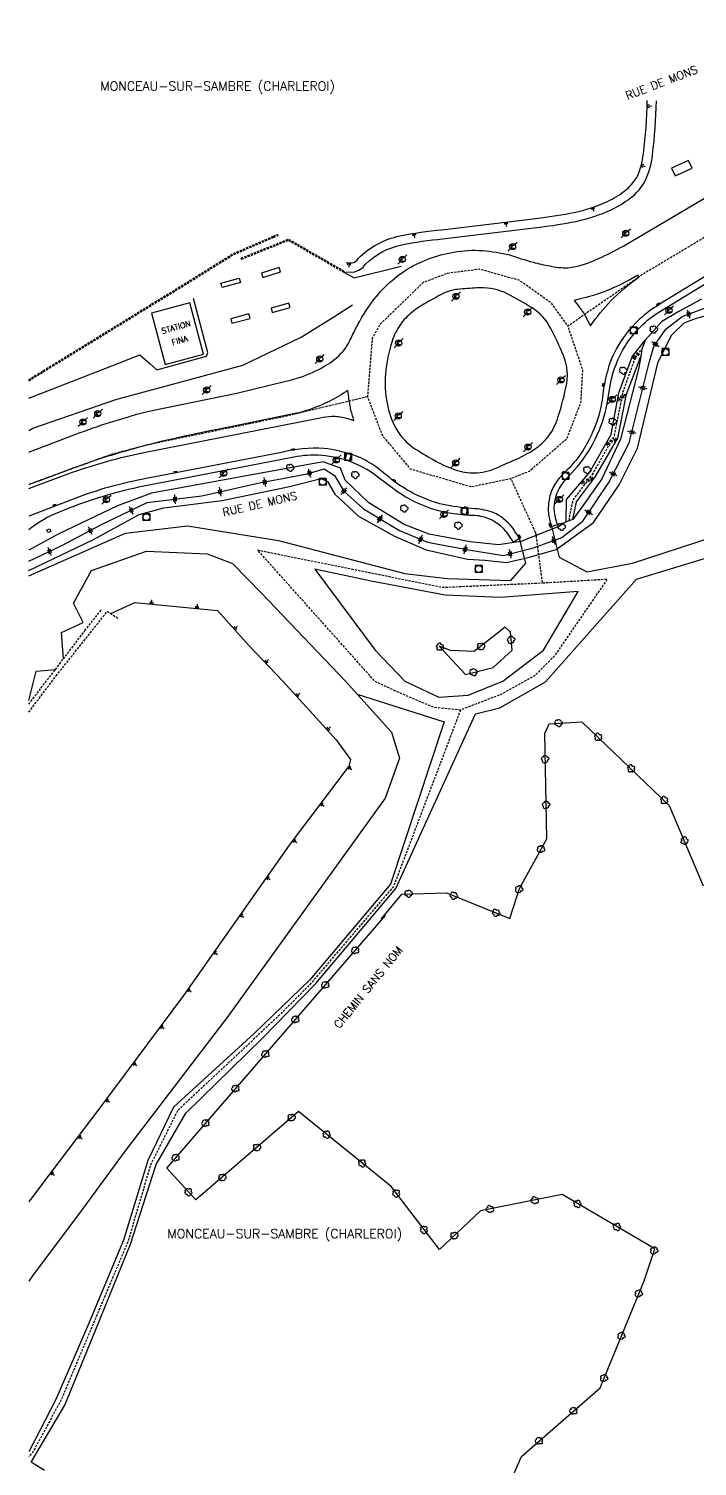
# Model space of a CAD drawing. Header units: millimetres. Extents: x 151000 to 152000, y 121000 to 122001.
# Drawn here: x 151000 to 151146.2, y 121685.7 to 122000 of the extents above; entities that cross this region are included whole.
import ezdxf
from ezdxf.enums import TextEntityAlignment as Align

# ---------------------------------------------------------------- set-up
doc = ezdxf.new("R2010")
doc.units = ezdxf.units.MM
doc.linetypes.add('DASHED', pattern=[0.75, 0.5, -0.25])
doc.layers.get('0').update_dxf_attribs({"linetype": 'CONTINUOUS'})
for name, color, linetype in [('W0001', 6, 'DASHED'), ('W0008', 7, 'CONTINUOUS'), ('W0100', 7, 'CONTINUOUS'), ('W0112', 1, 'DASHED'), ('W0211', 2, 'CONTINUOUS'), ('W0220', 5, 'DASHED'), ('W0300', 7, 'CONTINUOUS'), ('W0302', 3, 'CONTINUOUS'), ('W0334', 7, 'CONTINUOUS'), ('W0400', 7, 'CONTINUOUS'), ('W0420', 7, 'CONTINUOUS'), ('W0471', 7, 'CONTINUOUS'), ('W0980', 7, 'CONTINUOUS'), ('W0984', 7, 'CONTINUOUS'), ('W0989', 7, 'CONTINUOUS')]:
    doc.layers.add(name, color=color, linetype=linetype)
doc.styles.get("Standard").update_dxf_attribs({"font": 'romans.shx', "width": 0.85})

# ---------------------------------------------------------------- blocks, each defined once
blk = doc.blocks.new('t220o')
at = {"color": 0, "linetype": 'Continuous'}
for p, q in [((-0.25, 0.25), (0.25, 0.25)), ((-0.25, -0.25), (0.25, -0.25))]:
    blk.add_line(p, q, dxfattribs=at)
blk = doc.blocks.new('T300')
for p, q in [((-0.8, 0.51), (-0.86, 0.34)), ((-0.86, 0.34), (-0.86, 0.17)), ((-0.86, 0.17), (-0.74, 0.06)), ((-0.69, 0.63), (-0.8, 0.51)), ((-0.8, -0.06), (-0.74, 0.06)), ((-0.74, 0.06), (-0.69, 0.11)), ((-0.57, 0.69), (-0.69, 0.63)), ((-0.46, 0.69), (-0.57, 0.69)), ((-0.29, 0.63), (-0.46, 0.69)), ((-0.29, 0.63), (-0.17, 0.74)), ((-0.23, 0.57), (-0.29, 0.63)), ((-0.17, 0.74), (-0.06, 0.8)), ((-0.06, 0.8), (0.06, 0.8)), ((0.06, 0.8), (0.23, 0.74)), ((0.23, 0.74), (0.34, 0.63)), ((0.34, 0.63), (0.4, 0.51)), ((0.46, 0.46), (0.34, 0.46)), ((0.4, 0.51), (0.4, 0.46)), ((0.57, 0.4), (0.46, 0.46)), ((0.57, 0.4), (0.69, 0.29)), ((0.69, 0.29), (0.74, 0.17)), ((0.74, 0.06), (0.69, -0.17)), ((0.74, 0.17), (0.74, 0.06)), ((-0.8, -0.17), (-0.8, -0.06)), ((-0.8, -0.23), (-0.8, -0.17)), ((-0.74, -0.34), (-0.8, -0.23)), ((-0.69, -0.4), (-0.74, -0.34)), ((-0.51, -0.46), (-0.69, -0.4)), ((-0.4, -0.46), (-0.51, -0.46)), ((-0.4, -0.46), (-0.34, -0.46)), ((-0.34, -0.46), (-0.34, -0.4)), ((-0.34, -0.51), (-0.34, -0.46)), ((-0.29, -0.63), (-0.34, -0.51)), ((-0.17, -0.74), (-0.29, -0.63)), ((-0.06, -0.8), (-0.17, -0.74)), ((0.06, -0.8), (-0.06, -0.8)), ((0.17, -0.74), (0.06, -0.8)), ((0.23, -0.69), (0.17, -0.74)), ((0.29, -0.46), (0.23, -0.46)), ((0.29, -0.63), (0.23, -0.69)), ((0.46, -0.4), (0.29, -0.46)), ((0.34, -0.51), (0.29, -0.63)), ((0.34, -0.51), (0.34, -0.46)), ((0.57, -0.34), (0.46, -0.4)), ((0.63, -0.29), (0.57, -0.34)), ((0.69, -0.17), (0.63, -0.29))]:
    blk.add_line(p, q)
blk = doc.blocks.new('T471')
for p, q in [((-0.333334, 0.333334), (-0.333334, -0.333334)), ((-0.333334, 0.333334), (0.333334, 0.333334)), ((-0.333334, 0), (0, 0)), ((0.500001, 0.500001), (1.000002, 1.000002)), ((-0.500001, -0.500001), (-1.000002, -1.000002)), ((-0.333334, -0.333334), (0.333334, -0.333334))]:
    blk.add_line(p, q)
blk.add_ellipse((0, 0), major_axis=(0.471405, 0.471405), ratio=1, start_param=5.4977871438, end_param=11.780972451)
blk = doc.blocks.new('t211o')
at = {"color": 0, "linetype": 'Continuous'}
for p, q in [((-0.29, 0.5), (-0.29, 0)), ((0, 1), (0, 0)), ((0.29, 0.5), (0.29, 0))]:
    blk.add_line(p, q, dxfattribs=at)
blk = doc.blocks.new('T400')
for p, q in [((-0.15, 0.3), (0.15, 0.3)), ((-0.15, -0.25), (-0.15, 0.3)), ((-0.15, 0.15), (0.15, 0.15)), ((-0.15, 0), (0.15, 0)), ((0.15, 0.3), (0.15, -0.25)), ((-0.15, -0.15), (0.15, -0.15)), ((-0.15, -0.25), (-0.15, -0.3)), ((-0.15, -0.3), (0.15, -0.3)), ((0.15, -0.3), (0.15, -0.25))]:
    blk.add_line(p, q)
blk = doc.blocks.new('T420')
for p, q in [((0.75, 0.75), (-0.75, 0.75)), ((-0.75, 0.75), (-0.75, -0.75)), ((0.75, 0.75), (0.75, -0.75)), ((0.75, -0.75), (-0.75, -0.75))]:
    blk.add_line(p, q)
blk.add_ellipse((0, 0), major_axis=(-0.53, 0.53), ratio=1, start_param=3.926991, end_param=10.210176)

msp = doc.modelspace()

# ---------------------------------------------------------------- linework, layer by layer
at = {"layer": 'W0001', "flags": 128}
for points in [[(151252.81, 122000), (151218.82, 121986.4), (151189.16, 121974.75), (151165.15, 121964.69), (151134.26, 121946.28), (151117.96, 121934.98), (151114.31, 121940.02), (151107.27, 121945), (151098.64, 121947.41), (151091.59, 121946.52), (151086.27, 121944.5), (151076.88, 121935.39), (151075.13, 121932.3), (151074.1, 121919.53), (151077.36, 121911.03), (151083.46, 121903.78), (151096.78, 121899.87), (151105.47, 121901.67), (151109.51, 121903.27), (151117.71, 121910.37), (151120.79, 121918.27), (151121.2, 121925.35), (151117.96, 121934.98), (151117.96, 121934.98)], [(151074.1, 121919.53), (151055.79, 121915.16), (151026.58, 121909.13), (151018.26, 121906.98), (151000, 121900.35)], [(151110.87, 121889.85), (151109.72, 121892.38), (151105.47, 121901.67), (151105.47, 121901.67)], [(151110.87, 121889.85), (151112.31, 121878.84), (151126.56, 121879.67), (151114.94, 121862.79), (151110.65, 121858.51), (151103.45, 121854.5), (151094.46, 121851.04), (151088.65, 121851.59), (151081.17, 121854.77), (151075.78, 121857.26), (151050.04, 121886.03), (151090.58, 121877.87), (151112.31, 121878.84)], [(151094.46, 121851.04), (151079.79, 121812.45), (151061.52, 121791.02), (151054.74, 121784.24), (151036.89, 121767.51), (151032.6, 121763.49), (151026.65, 121751.6), (151021.67, 121734.73), (151007.14, 121700.29), (151000.92, 121688.81), (151000, 121687.77)]]:
    msp.add_lwpolyline(points, dxfattribs=at)
at = {"layer": 'W0008', "flags": 128}
for points in [[(151144.34, 121971.21), (151140.63, 121969.5), (151141.44, 121967.83), (151145.15, 121969.53), (151144.34, 121971.21), (151144.34, 121971.21)], [(151055.07, 121946.86), (151054.77, 121947.8), (151050.91, 121946.56), (151051.2, 121945.63), (151055.07, 121946.86), (151055.07, 121946.86)], [(151068.92, 121946.76), (151071.19, 121945.53), (151081.44, 121948.07), (151081.44, 121948.07)], [(151046.01, 121945.46), (151046.29, 121944.51), (151042.32, 121943.43), (151042.04, 121944.38), (151046.01, 121945.46), (151046.01, 121945.46)], [(151000, 121919.2), (151019.47, 121926.83), (151024.32, 121928.72), (151026.59, 121926.72), (151028.04, 121925.44), (151038.89, 121928.39), (151039.21, 121929.22), (151036.02, 121940.99), (151036.02, 121940.99)], [(151000, 121912.18), (151000.89, 121912.66), (151019.08, 121918.91), (151046.82, 121926.46), (151059.62, 121932.59), (151066.74, 121937.01), (151070.85, 121939.64), (151070.85, 121939.64)], [(151053.01, 121938.92), (151053.26, 121937.99), (151057.18, 121939.08), (151056.93, 121940.01), (151053.01, 121938.92), (151053.01, 121938.92)], [(151044.46, 121935.63), (151048.42, 121936.68), (151048.17, 121937.63), (151044.21, 121936.58), (151044.46, 121935.63), (151044.46, 121935.63)], [(151000, 121907.44), (151000.76, 121907.73), (151009.34, 121910.96), (151009.34, 121910.96)], [(151000, 121899.44), (151002.11, 121900.25), (151009.6, 121903.05), (151009.6, 121903.05)]]:
    msp.add_lwpolyline(points, dxfattribs=at)
for points in [[(151009.34, 121910.96, -0.0156), (151016.94, 121913.68), (151021.79, 121915.18, -0.0242), (151026.66, 121916.44), (151045.49, 121920.35), (151056.27, 121922.94, 0.0193), (151059.2, 121923.75, 0.0555), (151064.78, 121926.26, 0.1094), (151069.34, 121930.21, 0.0424), (151070.74, 121932.89, -0.0074), (151072.15, 121935.59, -0.0249), (151074.25, 121939.05, -0.0452), (151077.9, 121943.49, -0.0537), (151082.33, 121947.12, -0.0544), (151087.44, 121949.68, -0.0475), (151092.97, 121951.16, -0.0595), (151099.23, 121951.51, -0.0335), (151105.2, 121950.55, 0.0137), (151110.32, 121948.96, 0.0191), (151113.96, 121948.13, 0.0587), (151117.94, 121947.75, 0.0933), (151124.64, 121949.76, 0.0265), (151130.15, 121952.57), (151156.39, 121967.97, -0.0135)], [(151231.19, 121958.87), (151191.18, 121964.4, 0.0287), (151187.51, 121964.71, 0.0619), (151180.47, 121963.96, 0.0476), (151175.69, 121962.4, 0.0328), (151170.34, 121959.45), (151138.37, 121939.98, 0.0402), (151134.23, 121937.03, 0.0649), (151129.89, 121932.2, 0.0721), (151126.93, 121926.29, 0.0312), (151125.76, 121921.33, -0.0287), (151124.96, 121916.36, -0.0662), (151122.15, 121909.38, -0.046), (151119.6, 121905.52, -0.0272), (151116.84, 121902.61, 0.0524), (151114.91, 121900.15, 0.0852), (151113.83, 121897.02, 0.0807), (151113.72, 121893.76, 0.0418), (151114.39, 121891.17), (151114.39, 121891.17)], [(151122.9, 121935.05, -0.033), (151127.31, 121940.52, -0.0377), (151133.45, 121945.72), (151133.23, 121946.1, -0.0366), (151126.03, 121942.52, -0.0319), (151119.28, 121940.59, -0.0104), (151120.49, 121939.08, -0.0359), (151121.8, 121937.08), (151122.9, 121935.05), (151122.9, 121935.05)], [(151078.38, 121918.14, 0.0805), (151080.3, 121912.64, 0.1286), (151084.64, 121908.09, 0.0132), (151089.03, 121905.47, 0.0465), (151093.29, 121903.57, 0.0851), (151097.61, 121902.88, 0.0997), (151102.18, 121903.93, 0.0043), (151106.67, 121905.9, 0.0414), (151110.61, 121908.05, 0.082), (151113.74, 121910.97, 0.0945), (151115.81, 121915.22, 0.0323), (151117.69, 121922.43, 0.1536), (151116.63, 121929.36, 0.0273), (151113.8, 121935.18, 0.1342), (151109.34, 121939.45, 0.0254), (151104.01, 121942.37, 0.1248), (151098.05, 121943.32, 0.0142), (151093.82, 121943.02, 0.0971), (151090.22, 121941.88, 0.0067), (151086.85, 121940.03, 0.0383), (151083.81, 121937.98, 0.0687), (151081.29, 121935.34, 0.0794), (151079.51, 121931.72, 0.0563), (151078.01, 121924.58, 0.0697), (151078.38, 121918.14), (151078.38, 121918.14)], [(151009.6, 121903.05, -0.0109), (151017.29, 121905.45, -0.0193), (151025.16, 121907.31), (151063.76, 121914.95, -0.0431), (151066.27, 121915.29, -0.0665), (151069.27, 121914.9, -0.012), (151071.14, 121914.37, -0.0203), (151070.4, 121917.01, -0.0293), (151069.83, 121920.92, -0.022), (151065.74, 121918.52, -0.0677), (151057.17, 121915.62), (151041.26, 121912.4, 0.006), (151031.65, 121910.37, 0.015), (151020.68, 121907.52, 0.0178), (151010.07, 121904.03), (151001.96, 121901.02, -0.001881), (151000, 121900.28, -0.013)], [(151107.35, 121888.53, 0.0305), (151105.72, 121890.99, 0.1288), (151101.63, 121894.2, 0.0652), (151097.63, 121895.04, -0.0311), (151091.38, 121895.81, -0.0518), (151085.83, 121897.62, -0.034), (151082.28, 121899.47, -0.0138), (151079.72, 121901.16, 0.0159), (151076.34, 121903.92, 0.0616), (151072.48, 121906.22, 0.0157), (151071.31, 121906.66, 0.062), (151064.53, 121908.24, 0.068), (151055.3, 121907.38), (151026.5, 121901.82, 0.0138), (151019.57, 121900.29, 0.0292), (151011.87, 121897.94), (151000, 121893.44)]]:
    msp.add_lwpolyline(points, format="xyb", dxfattribs=at)
at = {"layer": 'W0008'}
for points in [[(151114.36, 121891.13), (151116.04, 121884.49), (151122.12, 121881.22), (151132.04, 121883.15), (151149.52, 121888.82), (151165.88, 121897.96), (151179.74, 121906.4), (151193.56, 121911.04), (151203.78, 121910.06), (151222.36, 121908.99), (151228.85, 121907.93), (151258.4, 121908.5), (151267.36, 121913.16)], [(151003.42, 121684.79), (151000.56, 121686.58), (151007.91, 121699.01), (151014.67, 121715.59), (151022.28, 121734.24), (151027.87, 121751.68), (151034.37, 121762.92), (151051.08, 121779.24), (151062.78, 121791.23), (151080.28, 121811.99), (151097.74, 121850.19), (151103.04, 121851.54), (151113.03, 121857.23), (151132.98, 121879.67), (151152.86, 121885.72), (151171.94, 121896.64), (151183.8, 121905), (151191.16, 121906.76), (151230.47, 121903.7), (151243.97, 121902.78), (151256.58, 121897.89)], [(151000, 121880.36), (151021.19, 121889.74), (151034.76, 121891.29), (151054.67, 121888.07), (151082.3, 121880.92), (151091.52, 121879.83), (151105.45, 121879.36), (151108.77, 121883.14), (151107.37, 121888.53)], [(151071.85, 121854.5), (151090.9, 121848.44), (151079.15, 121812.95), (151061.51, 121792.03), (151049.35, 121780.3), (151031.67, 121764.2), (151026.07, 121752.54), (151020.7, 121735.11), (151013.01, 121716.59), (151005.93, 121700.29), (151000.09, 121688.98), (151000, 121688.92)]]:
    msp.add_lwpolyline(points, dxfattribs=at)
msp.add_lwpolyline([(151062.57, 121881.82), (151075.79, 121864.14), (151082.24, 121857.35), (151089.7, 121853.83), (151096.14, 121854.3), (151103.71, 121857.32), (151112.61, 121864.12), (151120.22, 121876.95), (151103.21, 121875.65), (151091.13, 121876.12), (151074.93, 121879.2)], close=True, dxfattribs=at)
at = {"layer": 'W0100', "flags": 128}
msp.add_lwpolyline([(151029.84, 121926.56), (151038.21, 121928.83), (151035.21, 121940.07), (151026.84, 121937.8), (151029.84, 121926.56), (151029.84, 121926.56)], dxfattribs=at)
at = {"layer": 'W0112'}
for p, q in [((151044.77, 121950.88), (151053.53, 121954.63)), ((151044.89, 121950.66), (151053.62, 121954.41)), ((151046.48, 121949.84), (151056.83, 121954.02)), ((151046.57, 121949.61), (151056.81, 121953.75)), ((151053.53, 121954.63), (151054.44, 121955.03)), ((151053.62, 121954.41), (151054.54, 121954.8)), ((151056.81, 121953.75), (151068.92, 121946.76)), ((151056.83, 121954.02), (151069.05, 121946.98)), ((151032, 121942.96), (151044.77, 121950.88)), ((151032.14, 121942.74), (151044.89, 121950.66)), ((151005.16, 121926.47), (151032, 121942.96)), ((151005.29, 121926.26), (151032.14, 121942.74)), ((151000, 121923.29), (151005.16, 121926.47)), ((151000, 121923), (151005.29, 121926.26))]:
    msp.add_line(p, q, dxfattribs=at)
for points in [[(151054.54, 121954.8), (151054.44, 121955.03)], [(151046.57, 121949.61), (151046.48, 121949.84)], [(151068.92, 121946.76), (151069.05, 121946.98)], [(151000, 121852.32), (151002.68, 121855.85), (151005.84, 121859.89), (151007.58, 121862.2), (151012.29, 121868.39), (151013.65, 121870.16), (151016.01, 121873.11)], [(151000, 121850.57), (151005.97, 121858.49), (151017.2, 121872.6), (151019.58, 121871.07)]]:
    msp.add_lwpolyline(points, dxfattribs=at)
at = {"layer": 'W0211', "flags": 128}
for points in [[(151069.39, 121946.87), (151071.11, 121946.81, 0.2033), (151073.64, 121948.51, -0.1431), (151081.6, 121952.75, -0.0293), (151090.54, 121954.04), (151111.76, 121956.63, 0.0233), (151119.72, 121957.89, 0.0576), (151127.43, 121960.44, 0.0565), (151131.65, 121963, 0.0993), (151134.76, 121966.57, 0.0885), (151136.44, 121972.41, 0.0275), (151137.31, 121984.24), (151137.31, 121984.24)], [(151069.46, 121948.87), (151070.91, 121948.82, 0.201453), (151072.06, 121949.75, -0.146851), (151081.2, 121954.71, -0.029194), (151090.33, 121956.03), (151111.53, 121958.62, 0.02333), (151119.32, 121959.85, 0.057597), (151126.59, 121962.26, 0.056586), (151130.43, 121964.59, 0.097818), (151133, 121967.51, 0.087822), (151134.45, 121972.64, 0.027563), (151135.31, 121984.28, 0.027563)]]:
    msp.add_lwpolyline(points, format="xyb", dxfattribs=at)
at = {"layer": 'W0211'}
for points in [[(151147.2, 121940.87), (151142.21, 121938.21), (151138.45, 121935.92), (151134.88, 121931.91), (151134.1, 121929.93), (151133.9, 121928.37), (151133.42, 121925.57), (151129.47, 121910.26), (151125.34, 121901.57), (151121.34, 121895.88), (151119.02, 121892.72), (151117.6, 121892.2), (151115.95, 121891.16), (151107.67, 121887.92), (151102.76, 121887.16), (151096.59, 121887.79), (151087.62, 121889.49), (151082.1, 121891.6), (151074.43, 121896.31), (151069.24, 121901.29), (151068.23, 121903.95), (151064.38, 121905.29), (151026.86, 121898.46), (151019.39, 121895.7), (151006.46, 121889.5), (151000, 121885.99)], [(151000, 121883.57), (151007.26, 121886.99), (151015.95, 121891.62), (151025.93, 121896.39), (151037.89, 121897.89), (151050.45, 121900.69), (151060.92, 121902.69), (151064.59, 121903.8), (151066.88, 121902.32), (151068.93, 121898.89), (151073.26, 121895), (151081.09, 121890.26), (151087.2, 121887.75), (151096.17, 121886.06), (151103.87, 121884.84), (151108.4, 121885.96), (151110.39, 121886.49), (151116.6, 121888.77), (151121.18, 121892.36), (151126.87, 121900.77), (151131.36, 121909.44), (151135.78, 121927.27), (151136.75, 121930.55), (151139.37, 121934.32), (151142.97, 121937.06), (151147.79, 121938.89)], [(151000, 121881.5), (151000.01, 121881.51), (151014.18, 121888.31), (151024.17, 121893.76), (151029.53, 121895.24), (151042.34, 121896.85), (151057.01, 121899.94), (151063.95, 121901.67), (151065.39, 121901.01), (151066.93, 121898.25), (151072.14, 121893.41), (151080, 121889.03), (151086.91, 121886.04), (151095.96, 121884.05), (151099.82, 121883.84), (151104.5, 121883.31), (151109.57, 121884.46), (151115.36, 121886.17), (151123.56, 121892.02), (151129.13, 121900.29), (151133.15, 121908.29), (151137.67, 121927.14), (151140.69, 121933.05), (151143.37, 121935.69), (151145.87, 121936.63), (151149.84, 121937.71)], [(151117.6, 121892.2), (151117.64, 121897.04), (151122.64, 121902.94), (151127.39, 121911.3), (151129.08, 121920.38), (151132.02, 121928.27), (151134.88, 121931.91)], [(151119.02, 121892.72), (151119.8, 121896.55), (151124.01, 121902.07), (151128.89, 121910.51), (151130.77, 121920.11), (151133.9, 121928.37)], [(151007.58, 121862.2), (151007.18, 121868), (151011.89, 121870.18), (151009.77, 121874.37), (151013.75, 121881.57), (151025.73, 121885.8), (151039.05, 121885.19), (151044.6, 121883.05), (151050.97, 121876.48), (151069.28, 121857.36), (151079.32, 121846.17), (151081.13, 121840.48), (151078, 121831.75), (151043.56, 121784.02), (151020.84, 121754.36), (151011.7, 121741.86), (151000.84, 121727.33), (151000, 121726.18)], [(151017.96, 121872.11), (151023.22, 121874.52), (151041.27, 121872.77), (151048.23, 121865.09), (151055.56, 121857.33), (151067.25, 121844.53), (151070.38, 121840.22), (151070.04, 121838.76), (151056.99, 121821.48), (151033.84, 121788.65), (151015.58, 121764.04), (151003.25, 121747.79), (151000, 121743.5)], [(151000, 121853.1), (151001.6, 121859.5), (151005.84, 121859.89)]]:
    msp.add_lwpolyline(points, dxfattribs=at)
at = {"layer": 'W0220'}
msp.add_lwpolyline([(151118.31, 121892.46), (151118.3, 121893.3), (151119.11, 121896.99), (151123.28, 121902.48), (151128.11, 121911.03), (151129.99, 121920.55), (151132.7, 121928.05), (151134.1, 121929.93)], dxfattribs=at)
at = {"layer": 'W0302'}
msp.add_lwpolyline([(151105.76, 121864.14), (151105.39, 121868.06), (151104.21, 121869.14), (151097.47, 121863.83), (151092.29, 121864.07), (151089.75, 121864.99), (151095.52, 121858.84), (151101.6, 121860.32)], close=True, dxfattribs=at)
for points in [[(151077.13, 121805.28), (151081.65, 121810.81), (151091.39, 121811.03), (151105.26, 121805.43), (151107.34, 121812.01), (151113.34, 121822.87), (151112.89, 121845.94), (151113.81, 121848.01), (151120.97, 121848.49), (151140.13, 121830.17), (151147.57, 121812.58)], [(151100.9, 121671.99), (151107.8, 121687.84), (151125, 121702.8), (151134.6, 121726.23), (151136.97, 121733.23), (151116.71, 121745.07), (151098.8, 121741.55), (151089.82, 121733.05), (151079.27, 121746.88), (151059.01, 121763.29), (151036.58, 121743.92), (151030.2, 121750.88), (151078.05, 121806.09)]]:
    msp.add_lwpolyline(points, dxfattribs=at)
at = {"layer": 'W0334'}
for points in [[(151114.08, 121891.03), (151114.36, 121891.13), (151115.69, 121891.59), (151115.29, 121892.76, -0.254745), (151117.33, 121901.27), (151119.34, 121903.49, 0.140093), (151126.5, 121918.07), (151127.27, 121922.35, -0.095931), (151130.46, 121930.58, -0.115882), (151138.17, 121938.26), (151169.9, 121957.63, -0.071506), (151179.25, 121962.22), (151178.89, 121963.6)], [(151107.63, 121888.69), (151107.37, 121888.53), (151106.03, 121887.71), (151105.33, 121888.85, 0.162871), (151100.46, 121892.92, 0.085936), (151097.25, 121893.58), (151096.51, 121893.6, -0.155309), (151079.51, 121899.59), (151076.11, 121902.16, 0.15393), (151063.21, 121906.75, 0.066219), (151057.28, 121906.18), (151033.1, 121901.52), (151024.01, 121899.75, 0.044225), (151006.68, 121894.32, 0.075558), (151000, 121890.44)]]:
    msp.add_lwpolyline(points, format="xyb", dxfattribs=at)
for points in [[(151069.6, 121907.24), (151069.17, 121905.73)], [(151070.56, 121906.92), (151070.13, 121905.41)], [(151094.7, 121893.7), (151094.87, 121895.29)], [(151095.86, 121895.19), (151095.77, 121893.65)]]:
    msp.add_lwpolyline(points, dxfattribs=at)
msp.add_lwpolyline([(151004.61, 121890.67), (151004.82, 121890.1), (151004.19, 121889.85), (151003.95, 121890.44)], close=True, dxfattribs=at)

# ---------------------------------------------------------------- block references
at = {"layer": 'W0211'}
for p, rotation in [((151135.28, 121983.05), 267.7927860262867), ((151133.98, 121970.12), 253.2451837091169), ((151123.36, 121960.96), 198.4898007651289), ((151104.41, 121957.75), 186.9649466925912), ((151084.29, 121955.28), 189.5756176769797), ((151070.14, 121948.85), 177.8993526550912), ((151144.36, 121937.59), 20.70769394456526), ((151144.36, 121937.59), 200.7076939445652), ((151137.09, 121931.05), 55.12966336632056), ((151132.12, 121928.39), 231.8607377981742), ((151137.09, 121931.05), 235.1296633663206), ((151134.34, 121921.47), 76.09341592052492), ((151128.82, 121918.98), 259.4489672253134), ((151130.7, 121919.74), 78.9151673485105), ((151134.34, 121921.47), 256.0934159205249), ((151126.31, 121909.4), 240.4240393734972), ((151128.59, 121909.99), 59.96622690846785), ((151131.94, 121911.76), 76.09341592038068), ((151131.94, 121911.76), 256.0934159203807), ((151061.43, 121902.85), 16.77138060440091), ((151127.86, 121902.69), 62.57370527684171), ((151051.62, 121900.91), 12.54127139020511), ((151051.62, 121900.91), 192.5412713902051), ((151061.43, 121902.85), 196.7713806044009), ((151120.98, 121900.98), 229.6898153075901), ((151123.49, 121901.39), 52.707281232629), ((151127.86, 121902.69), 242.5737052768417), ((151031.99, 121897.15), 7.169804737767842), ((151031.99, 121897.15), 187.1698047377678), ((151041.85, 121898.77), 12.54127139020511), ((151041.85, 121898.77), 192.5412713902051), ((151068.92, 121898.91), 137.5915115714899), ((151068.92, 121898.91), 317.5915115714899), ((151022.42, 121894.71), 25.20572799923455), ((151022.42, 121894.71), 205.2057279992345), ((151076.82, 121892.85), 328.77411976805), ((151122.48, 121894.27), 55.97324763432273), ((151122.48, 121894.27), 235.9732476343227), ((151013.46, 121890.29), 25.20572799923455), ((151076.82, 121892.85), 148.77411976805), ((151013.46, 121890.29), 205.2057279992345), ((151085.72, 121888.35), 157.6612193886891), ((151085.72, 121888.35), 337.6612193886891), ((151114.85, 121888.12), 20.18603008991475), ((151114.85, 121888.12), 200.1860300899148), ((151004.57, 121885.72), 25.20572799923455), ((151004.57, 121885.72), 205.2057279992345), ((151095.45, 121886.2), 169.3845463771486), ((151095.45, 121886.2), 349.3845463771486), ((151105.3, 121885.2), 13.89857803230898), ((151105.3, 121885.2), 193.898578032309), ((151026.79, 121874.17), 354.467438121708), ((151036.75, 121873.21), 354.467438121708), ((151044.93, 121868.73), 312.2266394093186), ((151051.73, 121861.39), 313.308854946448), ((151058.54, 121854.07), 312.4279364112885), ((151065.28, 121846.68), 312.4279364112885), ((151069.89, 121838.56), 232.9407533107662), ((151063.86, 121830.58), 232.9407533107662), ((151057.83, 121822.6), 232.9407533107662), ((151052.03, 121814.45), 234.8027038153051), ((151046.27, 121806.28), 234.8027038153051), ((151040.51, 121798.11), 234.8027038153051), ((151034.74, 121789.94), 234.8027038153051), ((151028.82, 121781.89), 233.4330516114169), ((151022.86, 121773.85), 233.4330516114169), ((151016.9, 121765.82), 233.4330516114169), ((151010.88, 121757.84), 232.8158725473992), ((151004.83, 121749.87), 232.8158725473992)]:
    msp.add_blockref('t211o', p, dxfattribs=dict(at, rotation=rotation))
at = {"layer": 'W0220'}
for p, rotation in [((151133.29, 121928.84), 53.33392783229608), ((151129.79, 121919.53), 78.86783953889854), ((151127.46, 121909.87), 60.50280596323746), ((151122.37, 121901.28), 52.82699684734671)]:
    msp.add_blockref('t220o', p, dxfattribs=dict(at, rotation=rotation))
at = {"layer": 'W0300'}
for p in [(151136.77, 121934.21), (151130.1, 121925.21), (151127.8, 121914.08), (151057.25, 121903.97), (151071.49, 121902.42), (151122.24, 121903.46), (151082.17, 121895.07), (151094.02, 121891.34), (151116.63, 121891.06)]:
    msp.add_blockref('T300', p, dxfattribs=at)
for p, rotation in [((151089.98, 121864.75), 313.1704790423356), ((151098.86, 121864.93), 218.2086918812742), ((151105.54, 121866.47), 95.44488253262611), ((151097.37, 121859.29), 13.66052935338172), ((151115.97, 121848.15), 3.804041319000007), ((151124.58, 121845.04), 316.2937224403032), ((151112.99, 121840.38), 91.11768531660917), ((151131.81, 121838.13), 316.2937224403032), ((151113.19, 121830.38), 91.11768531660917), ((151139.04, 121831.22), 316.2937224403032), ((151112.13, 121820.69), 61.10447915321031), ((151143.44, 121822.36), 292.9233314352786), ((151107.31, 121811.93), 72.43464943447643), ((151083.16, 121810.85), 1.271828296968854), ((151093.03, 121810.37), 338.0256540559932), ((151102.3, 121806.62), 338.0256540559932), ((151071.5, 121798.53), 49.08482232030769), ((151064.95, 121790.97), 49.08482232030769), ((151058.4, 121783.42), 49.08482232030769), ((151051.85, 121775.86), 49.08482232030769), ((151045.3, 121768.3), 49.08482232030769), ((151038.75, 121760.74), 49.08482232030769), ((151057.4, 121761.9), 220.8090713156002), ((151065.13, 121758.33), 140.9901845029328), ((151049.84, 121755.37), 220.8090713156002), ((151032.2, 121753.19), 49.08482232030769), ((151072.9, 121752.04), 140.9901845029328), ((151042.27, 121748.83), 220.8090713156002), ((151034.9, 121745.76), 132.5082476497325), ((151080.37, 121745.45), 127.3229734064551), ((151100.8, 121741.95), 191.1095097242293), ((151110.61, 121743.87), 191.1095097242293), ((151119.98, 121743.16), 149.6817620553433), ((151086.43, 121737.49), 127.3229734064551), ((151093.02, 121736.08), 223.4564438883716), ((151128.61, 121738.11), 149.6817620553433), ((151136.86, 121732.92), 71.3181621867298), ((151133.49, 121723.52), 67.7139078008583), ((151129.7, 121714.26), 67.7139078008583), ((151125.9, 121705.01), 67.7139078008583), ((151119.25, 121697.81), 41.017794738754), ((151111.71, 121691.24), 41.017794738754)]:
    msp.add_blockref('T300', p, dxfattribs=dict(at, rotation=rotation))
at = {"layer": 'W0400'}
for p, rotation in [((151137.74, 121939.82), 121.7459390688748), ((151125.71, 121922.12), 167.7166078514442), ((151057.82, 121907.99), 99.76457579182191), ((151032.15, 121903.08), 101.1647515501563), ((151116.91, 121902.93), 136.8255142959413), ((151079.95, 121901.21), 54.38384728983278), ((151005.62, 121895.77), 291.0811604768838), ((151095.62, 121895.29), 264.6056698656767), ((151114.06, 121891.53), 200.2968971710466), ((151107.25, 121889.01), 31.49294076639095)]:
    msp.add_blockref('T400', p, dxfattribs=dict(at, rotation=rotation))
at = {"layer": 'W0420'}
for p in [(151132.35, 121934.02), (151139.24, 121929.3), (151069.83, 121906.35), (151064.28, 121900.94), (151117.42, 121902.19), (151025.74, 121893.22), (151095.32, 121894.52), (151098.42, 121881.86)]:
    msp.add_blockref('T420', p, dxfattribs=at)
at = {"layer": 'W0471'}
for p in [(151105.84, 121952.37), (151130.61, 121955.28), (151081.73, 121949.55), (151093.47, 121941.47), (151109.14, 121938.04), (151140.06, 121938.45), (151080.93, 121931.26), (151063.66, 121927.78), (151038.93, 121921.02), (151116.43, 121923.21), (151127.64, 121918.94), (151015.11, 121915.83), (151080.83, 121915.34), (151011.84, 121914), (151109.22, 121908.52), (151067.26, 121905.73), (151042.65, 121902.81), (151093.41, 121905.08), (151017, 121897.05), (151116.08, 121897.09), (151090.84, 121893.83)]:
    msp.add_blockref('T471', p, dxfattribs=at)

# ---------------------------------------------------------------- texts
at = {"layer": 'W0980'}
for p in [(151041.31, 121987.32), (151056, 121736.4)]:
    msp.add_text('MONCEAU-SUR-SAMBRE (CHARLEROI)', height=2, dxfattribs=at).set_placement(p, align=Align.MIDDLE)
at = {"layer": 'W0984'}
for s, p in [('STATION', (151032.23, 121934.74)), ('FINA', (151033.03, 121931.85))]:
    msp.add_text(s, height=1.25, rotation=15.6183, dxfattribs=at).set_placement(p, align=Align.MIDDLE)
at = {"layer": 'W0989'}
for s, rotation, p in [('RUE DE MONS', 21.0102, (151138.44, 121988.25)), ('RUE DE MONS', 13.0983, (151050.54, 121896.1)), ('CHEMIN SANS NOM', 50.9947, (151074.26, 121790.41))]:
    msp.add_text(s, height=1.75, rotation=rotation, dxfattribs=at).set_placement(p, align=Align.MIDDLE)

doc.saveas('drawing.dxf')
